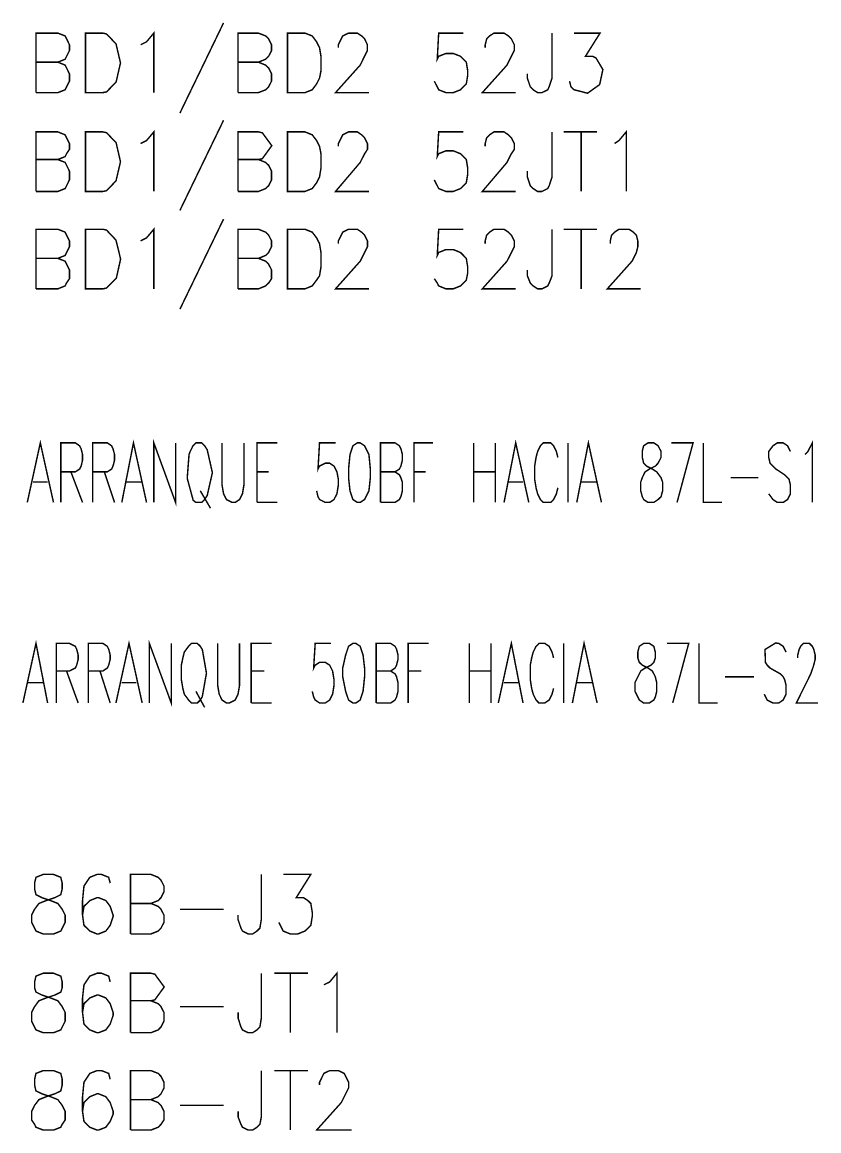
# Model space of a CAD drawing. Header units: millimetres. Extents: x -1355 to 3509, y -1443 to -567.
# Drawn here: x 3262.02 to 3286.71, y -677.2 to -642.83 of the extents above; entities that cross this region are included whole.
import ezdxf

# ---------------------------------------------------------------- set-up
doc = ezdxf.new("R2010")
doc.units = ezdxf.units.MM

msp = doc.modelspace()

# ---------------------------------------------------------------- linework, layer by layer
at = {"color": 0, "const_width": 0.045}
for points in [[(3268.265, -642.851), (3266.913, -645.647)], [(3262.453, -645.013), (3262.453, -643.168), (3263.13, -643.168), (3263.356, -643.256), (3263.49, -643.529), (3263.49, -643.708), (3263.356, -643.978), (3263.13, -644.069), (3262.453, -644.069)], [(3265.696, -643.529), (3265.878, -643.438), (3266.104, -643.168), (3266.104, -645.013)], [(3268.713, -645.013), (3268.713, -643.168), (3269.344, -643.168), (3269.57, -643.256), (3269.661, -643.347), (3269.752, -643.529), (3269.752, -643.708), (3269.661, -643.887), (3269.57, -643.978), (3269.344, -644.069), (3268.713, -644.069)], [(3271.822, -643.617), (3271.822, -643.529), (3271.957, -643.256), (3272.139, -643.168), (3272.409, -643.168), (3272.544, -643.256), (3272.635, -643.347), (3272.723, -643.529), (3272.723, -643.708), (3272.499, -644.16), (3271.735, -645.013), (3272.77, -645.013)], [(3275.696, -643.168), (3274.931, -643.168), (3274.887, -643.978), (3274.931, -643.887), (3275.156, -643.799), (3275.382, -643.799), (3275.608, -643.887), (3275.787, -644.069), (3275.831, -644.339), (3275.831, -644.473), (3275.787, -644.743), (3275.608, -644.925), (3275.382, -645.013), (3275.156, -645.013), (3274.931, -644.925), (3274.796, -644.656)], [(3276.373, -643.617), (3276.373, -643.529), (3276.418, -643.347), (3276.509, -643.256), (3276.644, -643.168), (3276.957, -643.168), (3277.092, -643.256), (3277.183, -643.347), (3277.274, -643.529), (3277.274, -643.708), (3277.048, -644.16), (3276.283, -645.013), (3277.318, -645.013)], [(3278.444, -643.168), (3278.444, -644.564), (3278.353, -644.834), (3278.31, -644.925), (3278.13, -645.013), (3277.996, -645.013), (3277.86, -644.925), (3277.77, -644.834), (3277.679, -644.564), (3277.679, -644.43)], [(3279.122, -643.168), (3279.931, -643.168), (3279.479, -643.887), (3279.705, -643.887), (3279.808, -643.942), (3280.019, -644.297), (3279.919, -644.764), (3279.544, -645.031), (3279.122, -644.922), (3279.031, -644.834), (3278.986, -644.656)], [(3263.13, -644.069), (3263.356, -644.16), (3263.49, -644.43), (3263.49, -644.656), (3263.356, -644.925), (3263.13, -645.013), (3262.453, -645.013)], [(3269.344, -644.069), (3269.57, -644.16), (3269.661, -644.248), (3269.752, -644.43), (3269.752, -644.656), (3269.661, -644.834), (3269.57, -644.925), (3269.344, -645.013), (3268.713, -645.013)], [(3268.265, -645.87), (3266.913, -648.664)], [(3262.453, -648.077), (3262.453, -646.23), (3263.13, -646.23), (3263.356, -646.321), (3263.49, -646.591), (3263.49, -646.772), (3263.399, -646.908), (3263.356, -646.996), (3263.13, -647.087), (3262.453, -647.087)], [(3265.696, -646.591), (3265.878, -646.5), (3266.104, -646.23), (3266.104, -648.077)], [(3268.713, -648.077), (3268.713, -646.23), (3269.347, -646.23), (3269.467, -646.259), (3269.76, -646.658), (3269.467, -647.06), (3269.347, -647.087), (3268.713, -647.087)], [(3271.822, -646.682), (3271.822, -646.591), (3271.957, -646.321), (3272.139, -646.23), (3272.409, -646.23), (3272.544, -646.321), (3272.635, -646.411), (3272.725, -646.591), (3272.725, -646.772), (3272.635, -646.908), (3272.499, -647.177), (3271.735, -648.077), (3272.77, -648.077)], [(3275.696, -646.23), (3274.931, -646.23), (3274.887, -646.996), (3274.931, -646.908), (3275.156, -646.816), (3275.382, -646.816), (3275.608, -646.908), (3275.787, -647.087), (3275.831, -647.356), (3275.831, -647.538), (3275.787, -647.808), (3275.608, -647.987), (3275.382, -648.077), (3275.156, -648.077), (3274.931, -647.987), (3274.796, -647.717)], [(3276.373, -646.682), (3276.373, -646.591), (3276.418, -646.411), (3276.509, -646.321), (3276.644, -646.23), (3276.957, -646.23), (3277.092, -646.321), (3277.183, -646.411), (3277.274, -646.591), (3277.274, -646.772), (3277.183, -646.908), (3277.048, -647.177), (3276.283, -648.077), (3277.318, -648.077)], [(3278.444, -646.23), (3278.444, -647.627), (3278.356, -647.899), (3278.31, -647.987), (3278.13, -648.077), (3277.996, -648.077), (3277.86, -647.987), (3277.77, -647.899), (3277.679, -647.627), (3277.679, -647.447)], [(3278.805, -646.23), (3279.84, -646.23)], [(3279.345, -646.23), (3279.345, -648.077)], [(3280.382, -646.591), (3280.517, -646.5), (3280.743, -646.23), (3280.743, -648.077)], [(3263.13, -647.087), (3263.356, -647.177), (3263.49, -647.447), (3263.49, -647.717), (3263.356, -647.987), (3263.13, -648.077), (3262.453, -648.077)], [(3269.347, -647.087), (3269.57, -647.177), (3269.661, -647.265), (3269.752, -647.447), (3269.752, -647.717), (3269.661, -647.899), (3269.57, -647.987), (3269.347, -648.077), (3268.713, -648.077)], [(3262.453, -651.096), (3262.453, -649.248), (3263.13, -649.248), (3263.356, -649.339), (3263.49, -649.608), (3263.49, -649.79), (3263.356, -650.06), (3263.13, -650.151), (3262.453, -650.151)], [(3265.696, -649.608), (3265.878, -649.517), (3266.104, -649.248), (3266.104, -651.096)], [(3268.265, -648.934), (3266.913, -651.726)], [(3268.713, -651.096), (3268.713, -649.248), (3269.347, -649.248), (3269.57, -649.339), (3269.661, -649.43), (3269.752, -649.608), (3269.752, -649.79), (3269.661, -649.969), (3269.57, -650.06), (3269.347, -650.151), (3268.713, -650.151)], [(3271.822, -649.699), (3271.822, -649.608), (3271.957, -649.339), (3272.139, -649.248), (3272.409, -649.248), (3272.544, -649.339), (3272.635, -649.43), (3272.725, -649.608), (3272.725, -649.79), (3272.499, -650.239), (3271.735, -651.096), (3272.77, -651.096)], [(3275.696, -649.248), (3274.931, -649.248), (3274.887, -650.06), (3274.931, -649.969), (3275.156, -649.878), (3275.382, -649.878), (3275.608, -649.969), (3275.787, -650.151), (3275.831, -650.421), (3275.831, -650.6), (3275.787, -650.825), (3275.608, -651.005), (3275.382, -651.096), (3275.156, -651.096), (3274.931, -651.005), (3274.887, -650.916), (3274.796, -650.782)], [(3276.373, -649.699), (3276.373, -649.608), (3276.418, -649.43), (3276.509, -649.339), (3276.644, -649.248), (3276.957, -649.248), (3277.092, -649.339), (3277.183, -649.43), (3277.274, -649.608), (3277.274, -649.79), (3277.048, -650.239), (3276.283, -651.096), (3277.318, -651.096)], [(3278.444, -649.248), (3278.444, -650.691), (3278.356, -650.916), (3278.31, -651.005), (3278.13, -651.096), (3277.996, -651.096), (3277.86, -651.005), (3277.77, -650.916), (3277.679, -650.691), (3277.679, -650.509)], [(3278.805, -649.248), (3279.84, -649.248)], [(3279.345, -649.248), (3279.345, -651.096)], [(3280.248, -649.699), (3280.248, -649.608), (3280.291, -649.43), (3280.382, -649.339), (3280.517, -649.248), (3280.831, -649.248), (3280.966, -649.339), (3281.057, -649.43), (3281.101, -649.608), (3281.101, -649.79), (3281.057, -649.969), (3280.922, -650.239), (3280.157, -651.096), (3281.192, -651.096)], [(3263.13, -650.151), (3263.356, -650.239), (3263.49, -650.509), (3263.49, -650.782), (3263.399, -650.916), (3263.356, -651.005), (3263.13, -651.096), (3262.453, -651.096)], [(3269.347, -650.151), (3269.57, -650.239), (3269.661, -650.33), (3269.752, -650.509), (3269.752, -650.782), (3269.661, -650.916), (3269.57, -651.005), (3269.347, -651.096), (3268.713, -651.096)], [(3266.104, -657.717), (3266.104, -655.87), (3266.778, -657.717), (3266.778, -655.87)], [(3262.183, -657.717), (3262.587, -655.87), (3262.995, -657.717)], [(3263.221, -657.717), (3263.221, -655.87), (3263.67, -655.87), (3263.804, -655.961), (3263.851, -656.051), (3263.895, -656.231), (3263.895, -656.412), (3263.851, -656.591), (3263.804, -656.682), (3263.67, -656.77), (3263.221, -656.77)], [(3264.209, -657.717), (3264.209, -655.87), (3264.661, -655.87), (3264.796, -655.961), (3264.839, -656.051), (3264.887, -656.231), (3264.887, -656.412), (3264.839, -656.591), (3264.796, -656.682), (3264.661, -656.77), (3264.209, -656.77)], [(3265.112, -657.717), (3265.473, -655.87), (3265.878, -657.717)], [(3268.218, -655.87), (3268.218, -657.177), (3268.265, -657.448), (3268.356, -657.627), (3268.535, -657.717), (3268.625, -657.717), (3268.76, -657.627), (3268.851, -657.448), (3268.896, -657.177), (3268.896, -655.87)], [(3269.3, -657.717), (3269.3, -655.87), (3269.93, -655.87)], [(3271.735, -655.87), (3271.239, -655.87), (3271.192, -656.682), (3271.239, -656.591), (3271.418, -656.5), (3271.553, -656.5), (3271.687, -656.591), (3271.778, -656.77), (3271.822, -656.996), (3271.822, -657.177), (3271.778, -657.448), (3271.687, -657.627), (3271.553, -657.717), (3271.418, -657.717), (3271.239, -657.627), (3271.192, -657.538), (3271.148, -657.357)], [(3273.13, -657.717), (3273.13, -655.87), (3273.579, -655.87), (3273.714, -655.961), (3273.76, -656.051), (3273.805, -656.231), (3273.805, -656.412), (3273.76, -656.591), (3273.714, -656.682), (3273.579, -656.77), (3273.13, -656.77)], [(3274.165, -657.717), (3274.165, -655.87), (3274.752, -655.87)], [(3276.013, -655.87), (3276.013, -657.717)], [(3276.687, -655.87), (3276.687, -657.717)], [(3276.957, -657.717), (3277.318, -655.87), (3277.723, -657.717)], [(3278.625, -656.322), (3278.579, -656.139), (3278.491, -655.961), (3278.4, -655.87), (3278.175, -655.87), (3278.084, -655.961), (3277.996, -656.139), (3277.949, -656.322), (3277.905, -656.591), (3277.905, -656.996), (3277.949, -657.265), (3277.996, -657.448), (3278.084, -657.627), (3278.175, -657.717), (3278.4, -657.717), (3278.491, -657.627), (3278.579, -657.448), (3278.625, -657.265)], [(3278.939, -655.87), (3278.939, -657.717)], [(3279.21, -657.717), (3279.57, -655.87), (3279.975, -657.717)], [(3282.318, -657.717), (3282.814, -655.87), (3282.139, -655.87)], [(3283.13, -655.87), (3283.13, -657.717), (3283.714, -657.717)], [(3285.831, -656.139), (3285.743, -655.961), (3285.605, -655.87), (3285.426, -655.87), (3285.291, -655.961), (3285.157, -656.139), (3285.157, -656.322), (3285.2, -656.5), (3285.382, -656.682), (3285.652, -656.861), (3285.787, -656.996), (3285.831, -657.177), (3285.831, -657.448), (3285.743, -657.627), (3285.605, -657.717), (3285.426, -657.717), (3285.291, -657.627), (3285.157, -657.448)], [(3286.283, -656.231), (3286.374, -656.139), (3286.509, -655.87), (3286.509, -657.717)], [(3263.535, -656.77), (3263.895, -657.717)], [(3264.57, -656.77), (3264.887, -657.717)], [(3269.3, -656.77), (3269.661, -656.77)], [(3273.579, -656.77), (3273.714, -656.861), (3273.76, -656.951), (3273.805, -657.087), (3273.805, -657.357), (3273.76, -657.538), (3273.714, -657.627), (3273.579, -657.717), (3273.13, -657.717)], [(3274.165, -656.77), (3274.526, -656.77)], [(3276.013, -656.77), (3276.687, -656.77)], [(3262.364, -657.087), (3262.813, -657.087)], [(3265.247, -657.087), (3265.743, -657.087)], [(3277.092, -657.087), (3277.544, -657.087)], [(3279.345, -657.087), (3279.84, -657.087)], [(3283.984, -656.951), (3284.84, -656.951)], [(3267.544, -657.357), (3267.86, -657.896)], [(3269.3, -657.717), (3269.93, -657.717)], [(3262.047, -663.934), (3262.453, -662.087), (3262.813, -663.934)], [(3263.083, -663.934), (3263.083, -662.087), (3263.49, -662.087), (3263.67, -662.177), (3263.713, -662.266), (3263.76, -662.448), (3263.76, -662.582), (3263.713, -662.762), (3263.67, -662.852), (3263.49, -662.943), (3263.083, -662.943)], [(3264.075, -663.934), (3264.075, -662.087), (3264.526, -662.087), (3264.661, -662.177), (3264.705, -662.266), (3264.752, -662.448), (3264.752, -662.582), (3264.705, -662.762), (3264.661, -662.852), (3264.526, -662.943), (3264.075, -662.943)], [(3264.93, -663.934), (3265.335, -662.087), (3265.743, -663.934)], [(3265.966, -663.934), (3265.966, -662.087), (3266.644, -663.934), (3266.644, -662.087)], [(3268.084, -662.087), (3268.084, -663.392), (3268.13, -663.662), (3268.218, -663.843), (3268.356, -663.934), (3268.444, -663.934), (3268.625, -663.843), (3268.713, -663.662), (3268.76, -663.392), (3268.76, -662.087)], [(3269.121, -663.934), (3269.121, -662.087), (3269.752, -662.087)], [(3271.596, -662.087), (3271.104, -662.087), (3271.057, -662.852), (3271.104, -662.762), (3271.239, -662.674), (3271.418, -662.674), (3271.553, -662.762), (3271.644, -662.943), (3271.687, -663.212), (3271.687, -663.392), (3271.644, -663.662), (3271.553, -663.843), (3271.418, -663.934), (3271.239, -663.934), (3271.104, -663.843), (3271.057, -663.752), (3271.013, -663.574)], [(3272.995, -663.934), (3272.995, -662.087), (3273.444, -662.087), (3273.579, -662.177), (3273.625, -662.266), (3273.67, -662.448), (3273.67, -662.582), (3273.625, -662.762), (3273.579, -662.852), (3273.444, -662.943), (3272.995, -662.943)], [(3273.986, -663.934), (3273.986, -662.087), (3274.617, -662.087)], [(3275.878, -662.087), (3275.878, -663.934)], [(3276.553, -662.087), (3276.553, -663.934)], [(3276.779, -663.934), (3277.183, -662.087), (3277.544, -663.934)], [(3278.491, -662.536), (3278.444, -662.357), (3278.353, -662.177), (3278.219, -662.087), (3278.039, -662.087), (3277.949, -662.177), (3277.86, -662.357), (3277.813, -662.536), (3277.77, -662.762), (3277.77, -663.212), (3277.813, -663.483), (3277.86, -663.662), (3277.949, -663.843), (3278.039, -663.934), (3278.219, -663.934), (3278.353, -663.843), (3278.444, -663.662), (3278.491, -663.483)], [(3278.805, -662.087), (3278.805, -663.934)], [(3279.075, -663.934), (3279.436, -662.087), (3279.84, -663.934)], [(3282.183, -663.934), (3282.679, -662.087), (3282.004, -662.087)], [(3282.996, -662.087), (3282.996, -663.934), (3283.579, -663.934)], [(3285.696, -662.357), (3285.605, -662.177), (3285.471, -662.087), (3285.371, -662.075), (3285.042, -662.277), (3285.057, -662.679), (3285.11, -662.762), (3285.2, -662.852), (3285.517, -663.031), (3285.605, -663.122), (3285.652, -663.212), (3285.696, -663.392), (3285.696, -663.662), (3285.605, -663.843), (3285.471, -663.934), (3285.291, -663.934), (3285.11, -663.843), (3285.022, -663.662)], [(3286.057, -662.536), (3286.057, -662.448), (3286.102, -662.266), (3286.148, -662.177), (3286.236, -662.087), (3286.418, -662.087), (3286.509, -662.177), (3286.553, -662.266), (3286.597, -662.448), (3286.597, -662.582), (3286.553, -662.762), (3286.462, -663.031), (3286.013, -663.934), (3286.688, -663.934)], [(3263.399, -662.943), (3263.76, -663.934)], [(3264.435, -662.943), (3264.752, -663.934)], [(3269.121, -662.943), (3269.526, -662.943)], [(3273.444, -662.943), (3273.579, -663.031), (3273.625, -663.122), (3273.67, -663.303), (3273.67, -663.574), (3273.625, -663.752), (3273.579, -663.843), (3273.444, -663.934), (3272.995, -663.934)], [(3273.986, -662.943), (3274.391, -662.943)], [(3275.878, -662.943), (3276.553, -662.943)], [(3262.183, -663.303), (3262.678, -663.303)], [(3265.112, -663.303), (3265.561, -663.303)], [(3276.957, -663.303), (3277.409, -663.303)], [(3279.21, -663.303), (3279.705, -663.303)], [(3283.805, -663.122), (3284.705, -663.122)], [(3267.409, -663.574), (3267.678, -664.069)], [(3269.121, -663.934), (3269.752, -663.934)], [(3264.752, -669.518), (3264.705, -669.339), (3264.482, -669.248), (3264.347, -669.248), (3264.121, -669.339), (3263.939, -669.609), (3263.895, -670.06), (3263.895, -670.509), (3263.939, -670.826), (3264.121, -671.005), (3264.347, -671.096), (3264.391, -671.096), (3264.617, -671.005), (3264.752, -670.826), (3264.843, -670.556), (3264.843, -670.509), (3264.752, -670.24), (3264.617, -670.06), (3264.391, -669.969), (3264.347, -669.969), (3264.121, -670.06), (3263.939, -670.24), (3263.895, -670.509)], [(3265.382, -671.096), (3265.382, -669.248), (3266.013, -669.248), (3266.238, -669.339), (3266.327, -669.43), (3266.418, -669.609), (3266.418, -669.788), (3266.327, -669.969), (3266.238, -670.06), (3266.013, -670.149), (3265.382, -670.149)], [(3269.435, -669.248), (3269.435, -670.644), (3269.391, -670.914), (3269.3, -671.005), (3269.165, -671.096), (3269.03, -671.096), (3268.851, -671.005), (3268.804, -670.914), (3268.713, -670.644), (3268.713, -670.509)], [(3270.113, -669.248), (3270.969, -669.248), (3270.517, -669.969), (3270.743, -669.969), (3270.878, -670.06), (3270.969, -670.149), (3271.013, -670.421), (3271.013, -670.556), (3270.969, -670.826), (3270.787, -671.005), (3270.561, -671.096), (3270.336, -671.096), (3270.113, -671.005), (3269.978, -670.735)], [(3266.013, -670.149), (3266.238, -670.24), (3266.327, -670.33), (3266.418, -670.509), (3266.418, -670.735), (3266.327, -670.914), (3266.238, -671.005), (3266.013, -671.096), (3265.382, -671.096)], [(3266.913, -670.33), (3268.265, -670.33)], [(3271.373, -672.671), (3271.553, -672.583), (3271.778, -672.312), (3271.778, -674.157)], [(3264.752, -672.583), (3264.705, -672.401), (3264.482, -672.312), (3264.347, -672.312), (3264.121, -672.401), (3263.939, -672.674), (3263.895, -673.078), (3263.895, -673.527), (3263.939, -673.888), (3264.121, -674.069), (3264.347, -674.157), (3264.391, -674.157), (3264.617, -674.069), (3264.752, -673.888), (3264.843, -673.618), (3264.843, -673.527), (3264.752, -673.257), (3264.617, -673.078), (3264.391, -672.988), (3264.347, -672.988), (3264.121, -673.078), (3263.939, -673.257), (3263.895, -673.527)], [(3265.382, -674.157), (3265.382, -672.312), (3266.013, -672.312), (3266.133, -672.34), (3266.426, -672.738), (3266.133, -673.14), (3266.013, -673.166), (3265.382, -673.166)], [(3269.435, -672.312), (3269.435, -673.709), (3269.391, -673.978), (3269.3, -674.069), (3269.165, -674.157), (3269.03, -674.157), (3268.851, -674.069), (3268.804, -673.978), (3268.717, -673.709), (3268.717, -673.527)], [(3269.843, -672.312), (3270.878, -672.312)], [(3270.336, -672.312), (3270.336, -674.157)], [(3266.013, -673.166), (3266.238, -673.257), (3266.327, -673.348), (3266.418, -673.527), (3266.418, -673.8), (3266.327, -673.978), (3266.238, -674.069), (3266.013, -674.157), (3265.382, -674.157)], [(3266.913, -673.348), (3268.265, -673.348)], [(3264.752, -675.6), (3264.705, -675.418), (3264.482, -675.33), (3264.347, -675.33), (3264.121, -675.418), (3263.939, -675.691), (3263.895, -676.14), (3263.895, -676.592), (3263.939, -676.905), (3264.121, -677.087), (3264.347, -677.175), (3264.391, -677.175), (3264.617, -677.087), (3264.752, -676.905), (3264.843, -676.683), (3264.843, -676.592), (3264.752, -676.322), (3264.617, -676.14), (3264.391, -676.049), (3264.347, -676.049), (3264.121, -676.14), (3263.939, -676.322), (3263.895, -676.592)], [(3265.382, -677.175), (3265.382, -675.33), (3266.013, -675.33), (3266.238, -675.418), (3266.327, -675.509), (3266.418, -675.691), (3266.418, -675.87), (3266.327, -676.049), (3266.238, -676.14), (3266.013, -676.231), (3265.382, -676.231)], [(3269.435, -675.33), (3269.435, -676.77), (3269.391, -676.996), (3269.3, -677.087), (3269.165, -677.175), (3269.03, -677.175), (3268.851, -677.087), (3268.804, -676.996), (3268.717, -676.77), (3268.717, -676.592)], [(3269.843, -675.33), (3270.878, -675.33)], [(3270.336, -675.33), (3270.336, -677.175)], [(3271.239, -675.78), (3271.239, -675.691), (3271.373, -675.418), (3271.553, -675.33), (3271.822, -675.33), (3272.004, -675.418), (3272.139, -675.691), (3272.139, -675.87), (3271.913, -676.322), (3271.148, -677.175), (3272.23, -677.175)], [(3266.013, -676.231), (3266.238, -676.322), (3266.327, -676.409), (3266.418, -676.592), (3266.418, -676.861), (3266.327, -676.996), (3266.238, -677.087), (3266.013, -677.175), (3265.382, -677.175)], [(3266.913, -676.409), (3268.265, -676.409)]]:
    msp.add_lwpolyline(points, dxfattribs=at)
for points in [[(3263.986, -645.013), (3263.986, -643.168), (3264.526, -643.168), (3264.64, -643.195), (3264.933, -643.502), (3265.071, -644.092), (3264.936, -644.682), (3264.64, -644.99), (3264.526, -645.013), (3263.986, -645.013)], [(3270.247, -645.013), (3270.247, -643.168), (3270.787, -643.168), (3271.013, -643.256), (3271.148, -643.438), (3271.239, -643.617), (3271.283, -643.887), (3271.283, -644.339), (3271.239, -644.564), (3271.148, -644.743), (3271.013, -644.925), (3270.787, -645.013), (3270.247, -645.013)], [(3263.986, -648.077), (3263.986, -646.23), (3264.526, -646.23), (3264.64, -646.256), (3264.936, -646.567), (3265.071, -647.157), (3264.933, -647.747), (3264.64, -648.054), (3264.526, -648.077), (3263.986, -648.077)], [(3270.247, -648.077), (3270.247, -646.23), (3270.787, -646.23), (3271.013, -646.321), (3271.148, -646.5), (3271.239, -646.682), (3271.283, -646.908), (3271.283, -647.356), (3271.239, -647.627), (3271.148, -647.808), (3271.013, -647.987), (3270.787, -648.077), (3270.247, -648.077)], [(3263.986, -651.096), (3263.986, -649.248), (3264.526, -649.248), (3264.638, -649.274), (3264.93, -649.582), (3265.075, -650.171), (3264.943, -650.764), (3264.64, -651.071), (3264.526, -651.096), (3263.986, -651.096)], [(3270.247, -651.096), (3270.247, -649.248), (3270.787, -649.248), (3271.013, -649.339), (3271.148, -649.517), (3271.239, -649.699), (3271.283, -649.969), (3271.283, -650.421), (3271.239, -650.691), (3271.148, -650.825), (3271.013, -651.005), (3270.787, -651.096), (3270.247, -651.096)], [(3267.409, -655.87), (3267.318, -655.961), (3267.23, -656.139), (3267.195, -656.231), (3267.139, -656.969), (3267.324, -657.652), (3267.409, -657.717), (3267.587, -657.717), (3267.678, -657.627), (3267.758, -657.503), (3267.919, -656.794), (3267.758, -656.083), (3267.678, -655.961), (3267.587, -655.87), (3267.409, -655.87)], [(3272.409, -655.87), (3272.274, -655.961), (3272.183, -656.231), (3272.139, -656.682), (3272.139, -656.951), (3272.183, -657.357), (3272.274, -657.627), (3272.409, -657.717), (3272.499, -657.717), (3272.635, -657.627), (3272.77, -657.357), (3272.813, -656.951), (3272.813, -656.682), (3272.77, -656.231), (3272.635, -655.961), (3272.499, -655.87), (3272.409, -655.87)], [(3281.418, -655.87), (3281.283, -655.961), (3281.239, -656.139), (3281.239, -656.322), (3281.283, -656.5), (3281.374, -656.591), (3281.553, -656.682), (3281.688, -656.77), (3281.822, -656.951), (3281.87, -657.087), (3281.87, -657.357), (3281.822, -657.538), (3281.731, -657.627), (3281.597, -657.717), (3281.418, -657.717), (3281.283, -657.627), (3281.239, -657.538), (3281.192, -657.357), (3281.192, -657.087), (3281.239, -656.951), (3281.327, -656.77), (3281.462, -656.682), (3281.644, -656.591), (3281.731, -656.5), (3281.822, -656.322), (3281.822, -656.139), (3281.731, -655.961), (3281.597, -655.87), (3281.418, -655.87)], [(3267.273, -662.087), (3267.183, -662.177), (3267.048, -662.357), (3267.004, -662.536), (3266.957, -662.762), (3266.957, -663.212), (3267.004, -663.483), (3267.048, -663.662), (3267.183, -663.843), (3267.273, -663.934), (3267.453, -663.934), (3267.544, -663.843), (3267.605, -663.741), (3267.735, -663.011), (3267.608, -662.28), (3267.544, -662.177), (3267.453, -662.087), (3267.273, -662.087)], [(3272.274, -662.087), (3272.139, -662.177), (3272.048, -662.448), (3271.957, -662.852), (3271.957, -663.122), (3272.048, -663.574), (3272.139, -663.843), (3272.274, -663.934), (3272.365, -663.934), (3272.499, -663.843), (3272.588, -663.574), (3272.635, -663.122), (3272.635, -662.852), (3272.588, -662.448), (3272.499, -662.177), (3272.365, -662.087), (3272.274, -662.087)], [(3281.283, -662.087), (3281.148, -662.177), (3281.101, -662.357), (3281.101, -662.536), (3281.148, -662.674), (3281.239, -662.762), (3281.418, -662.852), (3281.553, -662.943), (3281.644, -663.122), (3281.688, -663.303), (3281.688, -663.574), (3281.644, -663.752), (3281.597, -663.843), (3281.462, -663.934), (3281.283, -663.934), (3281.148, -663.843), (3281.013, -663.574), (3281.013, -663.303), (3281.192, -662.943), (3281.327, -662.852), (3281.509, -662.762), (3281.597, -662.674), (3281.644, -662.536), (3281.644, -662.357), (3281.597, -662.177), (3281.462, -662.087), (3281.283, -662.087)], [(3262.678, -669.248), (3262.453, -669.339), (3262.409, -669.518), (3262.409, -669.7), (3262.453, -669.878), (3262.635, -669.969), (3262.904, -670.06), (3263.13, -670.149), (3263.265, -670.33), (3263.356, -670.509), (3263.356, -670.735), (3263.221, -671.005), (3262.995, -671.096), (3262.678, -671.096), (3262.453, -671.005), (3262.318, -670.735), (3262.318, -670.509), (3262.409, -670.33), (3262.544, -670.149), (3262.769, -670.06), (3263.039, -669.969), (3263.221, -669.878), (3263.265, -669.7), (3263.265, -669.518), (3263.221, -669.339), (3262.995, -669.248), (3262.678, -669.248)], [(3262.678, -672.312), (3262.453, -672.401), (3262.409, -672.583), (3262.409, -672.762), (3262.453, -672.897), (3262.635, -672.988), (3262.904, -673.078), (3263.13, -673.166), (3263.265, -673.348), (3263.356, -673.527), (3263.356, -673.8), (3263.221, -674.069), (3262.995, -674.157), (3262.678, -674.157), (3262.453, -674.069), (3262.318, -673.8), (3262.318, -673.527), (3262.409, -673.348), (3262.544, -673.166), (3262.769, -673.078), (3263.039, -672.988), (3263.221, -672.897), (3263.265, -672.762), (3263.265, -672.583), (3263.221, -672.401), (3262.995, -672.312), (3262.678, -672.312)], [(3262.678, -675.33), (3262.453, -675.418), (3262.409, -675.6), (3262.409, -675.78), (3262.453, -675.961), (3262.635, -676.049), (3262.904, -676.14), (3263.13, -676.231), (3263.265, -676.409), (3263.356, -676.592), (3263.356, -676.861), (3263.265, -676.996), (3263.221, -677.087), (3262.995, -677.175), (3262.678, -677.175), (3262.453, -677.087), (3262.409, -676.996), (3262.318, -676.861), (3262.318, -676.592), (3262.409, -676.409), (3262.544, -676.231), (3262.769, -676.14), (3263.039, -676.049), (3263.221, -675.961), (3263.265, -675.78), (3263.265, -675.6), (3263.221, -675.418), (3262.995, -675.33), (3262.678, -675.33)]]:
    msp.add_lwpolyline(points, close=True, dxfattribs=at)

doc.saveas('drawing.dxf')
